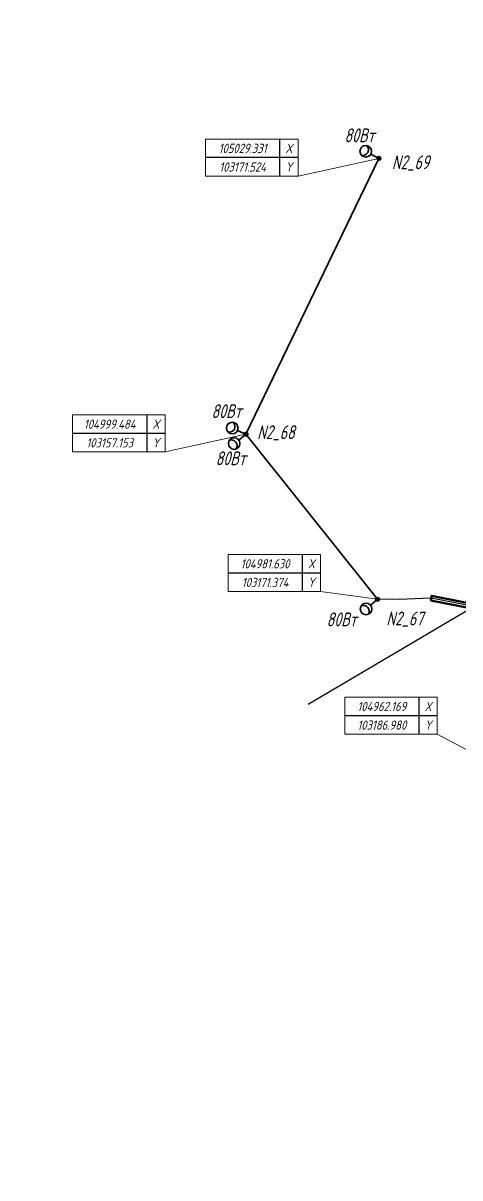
# Model space of a CAD drawing. Header units: millimetres. Extents: x -5263 to 103757798, y 0 to 105184226.
# Drawn here: x 103133064 to 103180273, y 104919023 to 105043976 of the extents above; entities that cross this region are included whole.
import ezdxf
from ezdxf import colors
from ezdxf.entities.mleader import LeaderData, LeaderLine
from ezdxf.enums import TextEntityAlignment as Align
from ezdxf.math import Vec2, Vec3

# ---------------------------------------------------------------- set-up
doc = ezdxf.new("R2010")
doc.units = ezdxf.units.MM
doc.set_wipeout_variables(frame=1)
doc.linetypes.add('CONTINOUS', pattern=[0])
for name, color, linetype, lineweight in [('_ПР_НО', 10, 'Continuous', 30), ('ЭО_Пл_Опора', 10, 'Continuous', 35), ('ЭО_Пл_Опора_Светильники', 10, 'Continuous', 35), ('ЭО_Пл_Распред_Сеть', 10, 'Continuous', 35), ('ЭО_Пл_Светильники', 10, 'Continuous', 25), ('ЭО_Пл_Светильники_Текст', 10, 'Continuous', 20), ('ЭО_Пл_Сеть_Освещения_В земле', 3, 'ID_N', 30), ('ЭО_Пл_Сеть_Освещения_Текст', 10, 'Continuous', 20), ('ЭС_Координата', 7, 'Continuous', 25)]:
    doc.layers.add(name, color=color, linetype=linetype, lineweight=lineweight)
doc.layers.get('0').off()
doc.styles.add('ПБГС', font='simplex.shx', dxfattribs={"width": 0.8, "oblique": 15})
doc.linetypes.add('ID_N', pattern='A,0,3,-3,["N",ПБГС,S=1.2,R=0,X=-1,Y=-0.5],-3,6', length=15)

# ---------------------------------------------------------------- blocks, each defined once
blk = doc.blocks.new('_None')
blk = doc.blocks.new('промежуточная')
h = blk.add_hatch(color=255)
edge = h.paths.add_edge_path()
edge.add_arc((0, 0), 0.833, 0, 360)
at = {"lineweight": 30}
blk.add_circle((0, 0), 0.833, dxfattribs=at)
blk = doc.blocks.new('*U72')
at = {"layer": 'ЭО_Пл_Светильники'}
blk.add_line((0, 2), (0, 0), dxfattribs=at)
at = {"layer": 'ЭО_Пл_Светильники', "linetype": 'ByBlock', "xscale": 250, "yscale": 250, "zscale": 250}
blk.add_blockref('промежуточная', (0, 0), dxfattribs=at)
at = {"style": 'ПБГС', "oblique": 15, "width": 0.7, "flags": 1}
blk.add_attdef('NAME', (0, -6), '', height=3.5, dxfattribs=at)
at = {"layer": 'ЭО_Пл_Светильники_Текст', "style": 'ПБГС', "oblique": 15, "width": 0.7, "flags": 1}
for tag, p in [('TYPE', (0, 0)), ('MANUFACTURER', (0, -12)), ('SPECIFICATION_SECTION', (0, -18)), ('POWER', (0, -24)), ('GROUP', (0, -30))]:
    blk.add_attdef(tag, p, '', height=3.5, dxfattribs=at)
at = {"layer": 'ЭО_Пл_Светильники_Текст', "style": 'ПБГС', "oblique": 15, "width": 0.7}
blk.add_attdef('N_PYLON', (1398, -1162), '', height=1500, dxfattribs=at)
blk = doc.blocks.new('*U73')
at = {"layer": 'ЭО_Пл_Светильники'}
blk.add_line((0, 2), (0, 0), dxfattribs=at)
at = {"layer": 'ЭО_Пл_Светильники', "linetype": 'ByBlock', "xscale": 250, "yscale": 250, "zscale": 250, "rotation": 184.968175790425}
blk.add_blockref('промежуточная', (0, 0), dxfattribs=at)
at = {"style": 'ПБГС', "oblique": 15, "width": 0.7, "flags": 1}
blk.add_attdef('NAME', (0, -6), '', height=3.5, dxfattribs=at)
at = {"layer": 'ЭО_Пл_Светильники_Текст', "style": 'ПБГС', "oblique": 15, "width": 0.7, "flags": 1}
for tag, p in [('TYPE', (0, 0)), ('MANUFACTURER', (0, -12)), ('SPECIFICATION_SECTION', (0, -18)), ('POWER', (0, -24)), ('GROUP', (0, -30))]:
    blk.add_attdef(tag, p, '', height=3.5, dxfattribs=at)
at = {"layer": 'ЭО_Пл_Светильники_Текст', "style": 'ПБГС', "oblique": 15, "width": 0.7}
blk.add_attdef('N_PYLON', (1207, -525), '', height=1500, dxfattribs=at)
blk = doc.blocks.new('*U71')
at = {"layer": 'ЭО_Пл_Светильники'}
blk.add_line((0, 2), (0, 0), dxfattribs=at)
at = {"layer": 'ЭО_Пл_Светильники', "linetype": 'ByBlock', "xscale": 250, "yscale": 250, "zscale": 250}
blk.add_blockref('промежуточная', (0, 0), dxfattribs=at)
at = {"style": 'ПБГС', "oblique": 15, "width": 0.7, "flags": 1}
blk.add_attdef('NAME', (0, -6), '', height=3.5, dxfattribs=at)
at = {"layer": 'ЭО_Пл_Светильники_Текст', "style": 'ПБГС', "oblique": 15, "width": 0.7, "flags": 1}
for tag, p in [('TYPE', (0, 0)), ('MANUFACTURER', (0, -12)), ('SPECIFICATION_SECTION', (0, -18)), ('POWER', (0, -24)), ('GROUP', (0, -30))]:
    blk.add_attdef(tag, p, '', height=3.5, dxfattribs=at)
at = {"layer": 'ЭО_Пл_Светильники_Текст', "style": 'ПБГС', "oblique": 15, "width": 0.7}
blk.add_attdef('N_PYLON', (941, -2829), '', height=1500, dxfattribs=at)
blk = doc.blocks.new('*U182')
at = {"layer": 'ЭО_Пл_Опора_Светильники'}
h = blk.add_hatch(color=256, dxfattribs=at)
h.dxf.hatch_style = 1
h.paths.add_polyline_path([(128, 152, 1), (-128, -152, 1)])
blk.add_line((-764, 646), (0, 0), dxfattribs=at)
for centre, radius in [((-1241, 1049), 625), ((0, 0), 199)]:
    blk.add_circle(centre, radius, dxfattribs=at)
blk.add_arc((-1527, 1291), 625, 247.2506, 32.33539, dxfattribs=at)
at = {"style": 'ПБГС', "oblique": 15, "width": 0.7, "flags": 1}
for tag, p, height in [('TYPE', (-1704, -2539), 525000), ('NAME', (0, -3506), 875), ('MANUFACTURER', (0, -5006), 875), ('SPECIFICATION_SECTION', (0, -6506), 875), ('GROUP', (0, -9506), 875)]:
    blk.add_attdef(tag, p, '', height=height, dxfattribs=at)
at = {"layer": 'ЭО_Пл_Светильники_Текст', "style": 'ПБГС', "oblique": 15, "width": 0.7}
blk.add_attdef('POWER', (-5512, 2927), '', height=1500, dxfattribs=at)
blk = doc.blocks.new('*U183')
at = {"layer": 'ЭО_Пл_Опора_Светильники'}
h = blk.add_hatch(color=256, dxfattribs=at)
h.dxf.hatch_style = 1
h.paths.add_polyline_path([(-95, 175, 1), (95, -175, 1)])
blk.add_line((-879, -477), (0, 0), dxfattribs=at)
for centre, radius in [((0, 0), 199), ((-1428, -775), 625)]:
    blk.add_circle(centre, radius, dxfattribs=at)
blk.add_arc((-1758, -954), 625, 315.95293, 101.03772, dxfattribs=at)
at = {"style": 'ПБГС', "oblique": 15, "width": 0.7, "flags": 1}
for tag, p, height in [('TYPE', (-1704, -2539), 525000), ('NAME', (0, -3506), 875), ('MANUFACTURER', (0, -5006), 875), ('SPECIFICATION_SECTION', (0, -6506), 875), ('GROUP', (0, -9506), 875)]:
    blk.add_attdef(tag, p, '', height=height, dxfattribs=at)
at = {"layer": 'ЭО_Пл_Светильники_Текст', "style": 'ПБГС', "oblique": 15, "width": 0.7}
blk.add_attdef('POWER', (-3735, -1752), '', height=1500, dxfattribs=at)
blk = doc.blocks.new('*U185')
at = {"layer": 'ЭО_Пл_Опора_Светильники'}
h = blk.add_hatch(color=256, dxfattribs=at)
h.dxf.hatch_style = 1
h.paths.add_polyline_path([(-83, 181, 1), (83, -181, 1)])
blk.add_line((-909, -416), (0, 0), dxfattribs=at)
for centre, radius in [((0, 0), 199), ((-1477, -677), 625)]:
    blk.add_circle(centre, radius, dxfattribs=at)
blk.add_arc((-1818, -833), 625, 312.06443, 97.14923, dxfattribs=at)
at = {"style": 'ПБГС', "oblique": 15, "width": 0.7, "flags": 1}
for tag, p, height in [('TYPE', (-1704, -2539), 525000), ('NAME', (0, -3506), 875), ('MANUFACTURER', (0, -5006), 875), ('SPECIFICATION_SECTION', (0, -6506), 875), ('GROUP', (0, -9506), 875)]:
    blk.add_attdef(tag, p, '', height=height, dxfattribs=at)
at = {"layer": 'ЭО_Пл_Светильники_Текст', "style": 'ПБГС', "oblique": 15, "width": 0.7}
blk.add_attdef('POWER', (-3735, -1752), '', height=1500, dxfattribs=at)
blk = doc.blocks.new('*U184')
at = {"layer": 'ЭО_Пл_Опора_Светильники'}
h = blk.add_hatch(color=256, dxfattribs=at)
h.dxf.hatch_style = 1
h.paths.add_polyline_path([(123, 156, 1), (-123, -156, 1)])
blk.add_line((-786, 618), (0, 0), dxfattribs=at)
for centre, radius in [((-1277, 1004), 625), ((0, 0), 199)]:
    blk.add_circle(centre, radius, dxfattribs=at)
blk.add_arc((-1572, 1236), 625, 249.28166, 34.36645, dxfattribs=at)
at = {"style": 'ПБГС', "oblique": 15, "width": 0.7, "flags": 1}
for tag, p, height in [('TYPE', (-1704, -2539), 525000), ('NAME', (0, -3506), 875), ('MANUFACTURER', (0, -5006), 875), ('SPECIFICATION_SECTION', (0, -6506), 875), ('GROUP', (0, -9506), 875)]:
    blk.add_attdef(tag, p, '', height=height, dxfattribs=at)
at = {"layer": 'ЭО_Пл_Светильники_Текст', "style": 'ПБГС', "oblique": 15, "width": 0.7}
blk.add_attdef('POWER', (-3283, 3344), '', height=1500, dxfattribs=at)
blk = doc.blocks.new('*U462')
blk.add_wipeout([(-17.47, -3.81), (-17.47, 4.19), (-37.47, 4.19), (-37.47, -3.81)])
at = {"lineweight": 0}
blk.add_line((-17.47, -3.81), (0, 0), dxfattribs=at)
at = {"color": 0, "lineweight": 0, "transparency": 16777216}
for points in [[(-37.47, 4.19), (-37.47, -3.81), (-37.47, -3.81), (-37.47, -3.81)], [(-17.47, 4.19), (-37.47, 4.19)], [(-17.47, 4.19), (-17.47, -3.81), (-17.47, -3.81), (-17.47, -3.81)], [(-17.47, -3.81), (-37.47, -3.81)]]:
    blk.add_lwpolyline(points, dxfattribs=at)
at = {"transparency": 16777216}
for points in [[(-21.47, 4.19), (-21.47, -3.81)], [(-17.47, 0.19), (-37.47, 0.19)]]:
    blk.add_lwpolyline(points, dxfattribs=at)
at = {"color": 7, "transparency": 16777216, "char_height": 2, "width": 4, "attachment_point": 5, "style": 'ПБГС'}
for s, insert in [('X', (-19.47, 2.19)), ('Y', (-19.47, -1.81))]:
    blk.add_mtext(s, dxfattribs=dict(at, insert=insert))
at = {"color": 250, "transparency": 16777216, "style": 'ПБГС', "oblique": 15, "width": 0.8, "flags": 8}
for tag, p in [('КООРДИНАТАY', (-29.47, 2.19)), ('КООРДИНАТАX', (-29.47, -1.85))]:
    blk.add_attdef(tag, text='', height=2, dxfattribs=at).set_placement(p, align=Align.MIDDLE_CENTER)
blk = doc.blocks.new('*U463')
blk.add_wipeout([(-12.32, 1.68), (-12.32, 9.68), (-32.32, 9.68), (-32.32, 1.68)])
at = {"lineweight": 0}
blk.add_line((-12.32, 1.68), (0, 0), dxfattribs=at)
at = {"color": 0, "lineweight": 0, "transparency": 16777216}
for points in [[(-32.32, 9.68), (-32.32, 1.68), (-32.32, 1.68), (-32.32, 1.68)], [(-12.32, 9.68), (-32.32, 9.68)], [(-12.32, 9.68), (-12.32, 1.68), (-12.32, 1.68), (-12.32, 1.68)], [(-12.32, 1.68), (-32.32, 1.68)]]:
    blk.add_lwpolyline(points, dxfattribs=at)
at = {"transparency": 16777216}
for points in [[(-16.32, 9.68), (-16.32, 1.68)], [(-12.32, 5.68), (-32.32, 5.68)]]:
    blk.add_lwpolyline(points, dxfattribs=at)
at = {"color": 7, "transparency": 16777216, "char_height": 2, "width": 4, "attachment_point": 5, "style": 'ПБГС'}
for s, insert in [('X', (-14.32, 7.68)), ('Y', (-14.32, 3.68))]:
    blk.add_mtext(s, dxfattribs=dict(at, insert=insert))
at = {"color": 250, "transparency": 16777216, "style": 'ПБГС', "oblique": 15, "width": 0.8, "flags": 8}
for tag, p in [('КООРДИНАТАY', (-24.32, 7.68)), ('КООРДИНАТАX', (-24.32, 3.64))]:
    blk.add_attdef(tag, text='', height=2, dxfattribs=at).set_placement(p, align=Align.MIDDLE_CENTER)
blk = doc.blocks.new('*U555')
blk.add_wipeout([(-18.29, 9.73), (-18.29, 17.73), (-38.29, 17.73), (-38.29, 9.73)])
at = {"lineweight": 0}
blk.add_line((-18.29, 9.73), (0, 0), dxfattribs=at)
at = {"color": 0, "lineweight": 0, "transparency": 16777216}
for points in [[(-38.29, 17.73), (-38.29, 9.73), (-38.29, 9.73), (-38.29, 9.73)], [(-18.29, 17.73), (-38.29, 17.73)], [(-18.29, 17.73), (-18.29, 9.73), (-18.29, 9.73), (-18.29, 9.73)], [(-18.29, 9.73), (-38.29, 9.73)]]:
    blk.add_lwpolyline(points, dxfattribs=at)
at = {"transparency": 16777216}
for points in [[(-22.29, 17.73), (-22.29, 9.73)], [(-18.29, 13.73), (-38.29, 13.73)]]:
    blk.add_lwpolyline(points, dxfattribs=at)
at = {"color": 7, "transparency": 16777216, "char_height": 2, "width": 4, "attachment_point": 5, "style": 'ПБГС'}
for s, insert in [('X', (-20.29, 15.73)), ('Y', (-20.29, 11.73))]:
    blk.add_mtext(s, dxfattribs=dict(at, insert=insert))
at = {"color": 250, "transparency": 16777216, "style": 'ПБГС', "oblique": 15, "width": 0.8, "flags": 8}
for tag, p in [('КООРДИНАТАY', (-30.29, 15.73)), ('КООРДИНАТАX', (-30.29, 11.7))]:
    blk.add_attdef(tag, text='', height=2, dxfattribs=at).set_placement(p, align=Align.MIDDLE_CENTER)
blk = doc.blocks.new('*U579')
at = {"color": 0, "linetype": 'ByBlock', "lineweight": -2}
blk.add_lwpolyline([(-0.05, -0.25), (9.76, -2.19), (9.86, -1.7), (0.05, 0.25)], close=True, dxfattribs=at)

msp = doc.modelspace()

# ---------------------------------------------------------------- linework, layer by layer
at = {"layer": 'ЭО_Пл_Распред_Сеть'}
for points in [[(103157152, 104999483), (103171524, 105029327)], [(103171374, 104981629), (103157152, 104999485)]]:
    msp.add_lwpolyline(points, dxfattribs=at)
at = {"layer": 'ЭО_Пл_Сеть_Освещения_В земле'}
msp.add_lwpolyline([(103186980, 104979823), (103177166, 104981765), (103173696, 104981624), (103171374, 104981629)], dxfattribs=at)

# ---------------------------------------------------------------- block references
at = {"layer": '_ПР_НО', "color": 5, "linetype": 'CONTINOUS', "lineweight": 50, "xscale": 1000, "yscale": 1000, "zscale": 1000, "rotation": 359.9961694606591}
msp.add_blockref('*U579', (103177166, 104981765), dxfattribs=at)
at = {"layer": 'ЭО_Пл_Опора'}
for name, p, values in [('*U72', (103171524, 105029327), {'N_PYLON': 'N2_69'}), ('*U73', (103157152, 104999483), {'N_PYLON': 'N2_68'}), ('*U71', (103171374, 104981629), {'N_PYLON': 'N2_67'})]:
    msp.add_blockref(name, p, dxfattribs=at).add_auto_attribs(values)
at = {"layer": 'ЭО_Пл_Светильники'}
ref = msp.add_blockref('*U183', (103171524, 105029329), dxfattribs=dict(at, xscale=-1, rotation=180))
ref.add_attrib('POWER', '80Вт', (103167789, 105031081), dxfattribs={"layer": 'ЭО_Пл_Светильники_Текст', "height": 1500, "style": 'ПБГС', "oblique": 15, "width": 0.7})
ref = msp.add_blockref('*U185', (103157152, 104999483), dxfattribs=dict(at, xscale=-1, rotation=180))
ref.add_attrib('POWER', '80Вт', (103153418, 105001235), dxfattribs={"layer": 'ЭО_Пл_Светильники_Текст', "height": 1500, "style": 'ПБГС', "oblique": 15, "width": 0.7})
ref = msp.add_blockref('*U184', (103157152, 104999483), dxfattribs=dict(at, xscale=-1, rotation=180))
ref.add_attrib('POWER', '80Вт', (103153869, 104996139), dxfattribs={"layer": 'ЭО_Пл_Светильники_Текст', "height": 1500, "style": 'ПБГС', "oblique": 15, "width": 0.7})
ref = msp.add_blockref('*U182', (103171374, 104981631), dxfattribs=dict(at, xscale=-1, rotation=180))
ref.add_attrib('POWER', '80Вт', (103165861, 104978705), dxfattribs={"layer": 'ЭО_Пл_Светильники_Текст', "height": 1500, "style": 'ПБГС', "oblique": 15, "width": 0.7})

# ---------------------------------------------------------------- leaders
at = {"layer": 'ЭО_Пл_Сеть_Освещения_Текст'}
ml = msp.add_multileader_mtext('Standard', dxfattribs=at)
ml.set_content('Условные обозначения:', color=256, style='ПБГС')
ml.set_leader_properties(color=256, linetype='ByLayer', lineweight=-1)
ml.set_arrow_properties(name='NONE')
ml.build(insert=Vec2(0, 0))
ml.multileader.update_dxf_attribs({"text_left_attachment_type": 6, "text_right_attachment_type": 6, "dogleg_length": 0.5, "arrow_head_size": 2000, "scale": 500})
ctx = ml.context
ctx.base_point, ctx.scale, ctx.char_height, ctx.arrow_head_size, ctx.landing_gap_size, ctx.plane_origin = Vec3(103721923, 105117157), 500, 1250, 2000, 1000, Vec3(103717280, 105121639)
ctx.left_attachment, ctx.right_attachment = 6, 6
notes = []
notes.append((ctx, [(0, (0, 0, 0), (0, 0), (1, 0), 1, [])]))
ctx.mtext.insert, ctx.mtext.rotation, ctx.mtext.flow_direction = Vec3(103722923, 105118657), 6.2831853, 5
ml = msp.add_multileader_mtext('Standard', dxfattribs=at)
ml.set_content('Проектируемая опора н.о. ОГККВ-7,5/ОГКС-7,5', color=256, style='ПБГС')
ml.set_leader_properties(color=256, linetype='ByLayer', lineweight=-1)
ml.set_arrow_properties(name='NONE')
ml.build(insert=Vec2(0, 0))
ml.multileader.update_dxf_attribs({"text_left_attachment_type": 6, "text_right_attachment_type": 6, "dogleg_length": 0.5, "arrow_head_size": 2000, "scale": 500})
ctx = ml.context
ctx.base_point, ctx.scale, ctx.char_height, ctx.arrow_head_size, ctx.landing_gap_size, ctx.plane_origin = Vec3(103725173, 105113213), 500, 1250, 2000, 1000, Vec3(103726179, 105116515)
ctx.left_attachment, ctx.right_attachment = 6, 6
notes.append((ctx, [(0, (0, 0, 0), (0, 0), (1, 0), 1, [])]))
ctx.mtext.insert, ctx.mtext.flow_direction = Vec3(103726173, 105114879), 5
ml = msp.add_multileader_mtext('Standard', dxfattribs=at)
ml.set_content('Проектируемая опора н.о. ОГК-4', color=256, style='ПБГС')
ml.set_leader_properties(color=256, linetype='ByLayer', lineweight=-1)
ml.set_arrow_properties(name='NONE')
ml.build(insert=Vec2(0, 0))
ml.multileader.update_dxf_attribs({"text_left_attachment_type": 6, "text_right_attachment_type": 6, "dogleg_length": 0.5, "arrow_head_size": 2000, "scale": 500})
ctx = ml.context
ctx.base_point, ctx.scale, ctx.char_height, ctx.arrow_head_size, ctx.landing_gap_size, ctx.plane_origin = Vec3(103725088, 105109558), 500, 1250, 2000, 1000, Vec3(103726094, 105112860)
ctx.left_attachment, ctx.right_attachment = 6, 6
notes.append((ctx, [(0, (0, 0, 0), (0, 0), (1, 0), 1, [])]))
ctx.mtext.insert, ctx.mtext.flow_direction = Vec3(103726088, 105111224), 5
ml = msp.add_multileader_mtext('Standard', dxfattribs=at)
ml.set_content('Проектируемый cветильник GALAD Волна LED Мини   ', color=256, style='ПБГС')
ml.set_leader_properties(color=256, linetype='ByLayer', lineweight=-1)
ml.set_arrow_properties(name='NONE')
ml.build(insert=Vec2(0, 0))
ml.multileader.update_dxf_attribs({"text_left_attachment_type": 6, "text_right_attachment_type": 6, "dogleg_length": 0.5, "arrow_head_size": 2000, "scale": 500})
ctx = ml.context
ctx.base_point, ctx.scale, ctx.char_height, ctx.arrow_head_size, ctx.landing_gap_size, ctx.plane_origin = Vec3(103721068, 105105564), 500, 1250, 2000, 1000, Vec3(103717217, 105108867)
ctx.left_attachment, ctx.right_attachment = 6, 6
notes.append((ctx, [(0, (0, 0, 0), (0, 0), (1, 0), 1, [])]))
ctx.mtext.insert, ctx.mtext.rotation, ctx.mtext.flow_direction = Vec3(103722068, 105107231), 6.2831853, 5
ml = msp.add_multileader_mtext('Standard', dxfattribs=at)
ml.set_content('Проектируемый пункт питания/пункт учета', color=256, style='ПБГС')
ml.set_leader_properties(color=256, linetype='ByLayer', lineweight=-1)
ml.set_arrow_properties(name='NONE')
ml.build(insert=Vec2(0, 0))
ml.multileader.update_dxf_attribs({"text_left_attachment_type": 6, "text_right_attachment_type": 6, "dogleg_length": 0.5, "arrow_head_size": 2000, "scale": 500})
ctx = ml.context
ctx.base_point, ctx.scale, ctx.char_height, ctx.arrow_head_size, ctx.landing_gap_size, ctx.plane_origin = Vec3(103721068, 105102643), 500, 1250, 2000, 1000, Vec3(103717217, 105105945)
ctx.left_attachment, ctx.right_attachment = 6, 6
notes.append((ctx, [(0, (0, 0, 0), (0, 0), (1, 0), 1, [])]))
ctx.mtext.insert, ctx.mtext.rotation, ctx.mtext.flow_direction = Vec3(103722068, 105104309), 6.2831853, 5
ml = msp.add_multileader_mtext('Standard', dxfattribs=at)
ml.set_content('Кабель в земле', color=256, style='ПБГС')
ml.set_leader_properties(color=256, linetype='ByLayer', lineweight=-1)
ml.set_arrow_properties(name='NONE')
ml.build(insert=Vec2(0, 0))
ml.multileader.update_dxf_attribs({"text_left_attachment_type": 6, "text_right_attachment_type": 6, "dogleg_length": 0.5, "arrow_head_size": 2000, "scale": 500})
ctx = ml.context
ctx.base_point, ctx.scale, ctx.char_height, ctx.arrow_head_size, ctx.landing_gap_size, ctx.plane_origin = Vec3(103721068, 105099665), 500, 1250, 2000, 1000, Vec3(103717217, 105102801)
ctx.left_attachment, ctx.right_attachment = 6, 6
notes.append((ctx, [(0, (0, 0, 0), (0, 0), (1, 0), 1, [])]))
ctx.mtext.insert, ctx.mtext.rotation, ctx.mtext.flow_direction = Vec3(103722068, 105101165), 6.2831853, 5
ml = msp.add_multileader_mtext('Standard', dxfattribs=at)
ml.set_content('Кабель по воздуху', color=256, style='ПБГС')
ml.set_leader_properties(color=256, linetype='ByLayer', lineweight=-1)
ml.set_arrow_properties(name='NONE')
ml.build(insert=Vec2(0, 0))
ml.multileader.update_dxf_attribs({"text_left_attachment_type": 6, "text_right_attachment_type": 6, "dogleg_length": 0.5, "arrow_head_size": 2000, "scale": 500})
ctx = ml.context
ctx.base_point, ctx.scale, ctx.char_height, ctx.arrow_head_size, ctx.landing_gap_size, ctx.plane_origin = Vec3(103721142, 105096376), 500, 1250, 2000, 1000, Vec3(103717290, 105099679)
ctx.left_attachment, ctx.right_attachment = 6, 6
notes.append((ctx, [(0, (0, 0, 0), (0, 0), (1, 0), 1, [])]))
ctx.mtext.insert, ctx.mtext.rotation, ctx.mtext.flow_direction = Vec3(103722142, 105098043), 6.2831853, 5
for ctx, leaders in notes:
    for number, flags, end, landing, length, lines in leaders:
        leader = LeaderData()
        leader.index, (leader.has_last_leader_line, leader.has_dogleg_vector, leader.attachment_direction) = number, flags
        leader.last_leader_point, leader.dogleg_vector, leader.dogleg_length = Vec3(end), Vec3(landing), length
        for number, points, colour, breaks in lines:
            line = LeaderLine()
            line.index, line.vertices, line.color, line.breaks = number, Vec3.list(points), colors.encode_raw_color(colour), breaks
            leader.lines.append(line)
        ctx.leaders.append(leader)

# ---------------------------------------------------------------- next in the draw order: block references
at = {"layer": 'ЭС_Координата', "lineweight": 70, "xscale": 500, "yscale": 500, "zscale": 500}
for name, p, values in [('*U462', (103171524, 105029331), {'КООРДИНАТАX': '103171.524', 'КООРДИНАТАY': '105029.331'}), ('*U462', (103157153, 104999484), {'КООРДИНАТАX': '103157.153', 'КООРДИНАТАY': '104999.484'}), ('*U463', (103171374, 104981630), {'КООРДИНАТАX': '103171.374', 'КООРДИНАТАY': '104981.630'}), ('*U555', (103186980, 104962169), {'КООРДИНАТАX': '103186.980', 'КООРДИНАТАY': '104962.169'})]:
    msp.add_blockref(name, p, dxfattribs=at).add_auto_attribs(values)

# ---------------------------------------------------------------- next in the draw order: leaders
at = {"layer": 'ЭС_Координата', "lineweight": 25}
ml = msp.add_multileader_mtext('Standard', dxfattribs=at)
ml.set_content('', color=256, style='ПБГС')
ml.set_leader_properties()
ml.build(insert=Vec2(0, 0))
ml.multileader.update_dxf_attribs({"has_dogleg": 0, "has_text_frame": 1, "text_left_attachment_type": 0, "text_right_attachment_type": 0, "dogleg_length": 0, "arrow_head_size": 1000})
ctx = ml.context
ctx.base_point, ctx.char_height, ctx.arrow_head_size, ctx.landing_gap_size, ctx.plane_origin, ctx.plane_x_axis, ctx.plane_y_axis = Vec3(103143680, 104970230), 1200, 1000, 0, Vec3(102979903, 105016764), Vec3(1, -0.0000669), Vec3(0.0000669, 1)
ctx.left_attachment, ctx.right_attachment = 0, 0
notes = []
notes.append((ctx, [(1, (1, 1, 0), (103163880, 104970229), (-1, 0.0000669), 0, [(0, [(103182119, 104981039)], 0, [])])]))
ctx.mtext.insert, ctx.mtext.text_direction, ctx.mtext.rotation = Vec3(103143680, 104970230), Vec3(1, -0.0000669), 6.2831185
ctx.mtext.has_bg_fill, ctx.mtext.bg_color, ctx.mtext.bg_scale_factor, ctx.mtext.bg_transparency, ctx.mtext.use_window_bg_color = 1, -1027028792, 1.5, 0, 1
for ctx, leaders in notes:
    for number, flags, end, landing, length, lines in leaders:
        leader = LeaderData()
        leader.index, (leader.has_last_leader_line, leader.has_dogleg_vector, leader.attachment_direction) = number, flags
        leader.last_leader_point, leader.dogleg_vector, leader.dogleg_length = Vec3(end), Vec3(landing), length
        for number, points, colour, breaks in lines:
            line = LeaderLine()
            line.index, line.vertices, line.color, line.breaks = number, Vec3.list(points), colors.encode_raw_color(colour), breaks
            leader.lines.append(line)
        ctx.leaders.append(leader)

doc.saveas('drawing.dxf')
